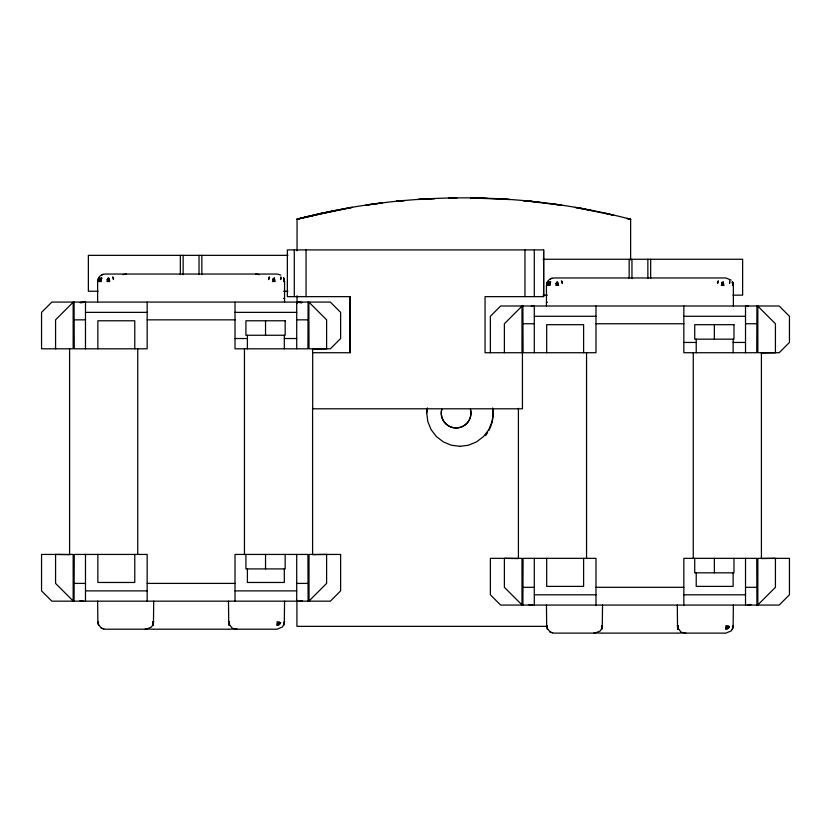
<?xml version="1.0" encoding="UTF-8"?>
<svg xmlns="http://www.w3.org/2000/svg" width="831" height="831" viewBox="0 0 831 831"><rect width="100%" height="100%" fill="white"/><g stroke="black" fill="none" stroke-linecap="round" stroke-linejoin="round"><path stroke-width="1.25" d="M296.916 600.294L296.916 626.356L547.421 626.345M297.031 303.523L297.031 295.743M297.051 250.827L297.062 219.155C405.86 190.725 521.858 190.756 630.636 219.28L630.625 260.01M314.793 215.271L297.062 219.155L322.397 213.131L352.323 207.345L324.921 213.037M335.88 210.482L297.062 219.155M350.08 352.728L350.08 296.646L287.36 296.646L287.36 249.913L543.64 249.913L543.64 296.646L485.055 296.646L485.055 352.728L522.439 352.728L522.439 408.8L312.695 408.8L312.695 352.728L350.08 352.728L350.08 296.646M427.363 408.156L426.708 413.069L427.84 421.701L431.154 429.72L436.441 436.607L443.318 441.895L451.337 445.219L459.938 446.32M543.64 296.646L543.64 249.913M97.632 302.079L97.632 281.522L99.263 276.941L97.881 279.58M153.704 601.166L153.455 623.655L151.512 627.01L146.225 629.202L105.101 629.202L101.361 628.205L97.881 623.655L97.632 601.166M284.555 601.166L284.295 623.655L282.363 627.01L277.076 629.202L235.952 629.202L232.213 628.205L228.733 623.655L228.473 601.166M426.708 413.09L427.363 408.177M546.445 305.995L546.445 285.428L548.076 280.857L546.705 283.496M602.527 605.072L602.267 627.571L600.335 630.926L595.048 633.118L553.924 633.118L550.184 632.111L546.705 627.571L546.445 605.072M733.368 605.072L733.119 627.571L731.187 630.926L725.899 633.118L684.775 633.118L681.036 632.111L677.545 627.571L677.296 605.072M153.455 623.395L152.707 625.338L153.455 623.395L152.707 624.372L153.455 623.094L152.707 623.593L153.455 622.689L152.707 622.689L153.455 621.723M602.267 626.138L601.519 629.244L602.267 627.312L601.519 628.278L602.267 626.605L601.519 626.605L602.267 626.138L601.519 625.639L602.527 625.639M98.629 277.783L97.881 281.023L98.629 280.556L97.632 281.522M547.452 281.699L546.705 284.929L547.452 284.462L546.445 285.428M152.707 625.463L153.455 623.655L152.707 625.338M283.548 625.463L284.295 623.395L283.548 624.964M601.519 629.379L602.267 627.571L601.519 629.244M732.371 629.379L733.119 626.138L732.371 626.605L733.368 625.639M601.519 628.87L602.267 627.312M601.519 628.278L602.267 627.01M283.548 623.593L284.295 622.689M601.519 627.509L602.267 626.605M73.325 302.079L55.573 319.842L55.573 348.812M522.148 305.995L504.386 323.747L504.386 352.728M308.852 601.166L326.614 583.404L326.614 554.433L312.591 554.661L312.591 408.301M757.675 605.072L775.427 587.32L775.427 558.339L761.414 558.577L761.414 352.728M308.104 302.079L307.917 348.812L235.017 348.812L235.017 302.079M74.073 601.166L74.26 554.433L147.16 554.433L147.16 601.166M756.927 305.995L756.74 352.728L683.84 352.728L683.84 305.995M522.896 605.072L523.083 558.339L595.983 558.339L595.983 605.072M99.813 276.235L102.514 274.542L105.101 274.043L277.076 274.043L280.816 275.04M548.637 280.14L551.327 278.458L553.924 277.959L725.899 277.959L731.187 280.14M229.481 625.463L228.733 623.593L229.481 624.964L228.733 623.094L229.481 623.593L228.733 622.222L229.481 621.723L228.473 621.723M678.293 629.379L677.545 627.509L678.293 628.87L677.545 627.01L678.293 627.509L677.545 626.138L678.293 625.639L677.296 625.639M152.707 622.689L153.455 622.222L152.707 621.723L153.704 621.723M284.295 622.222L283.548 622.689L284.555 621.723M605.3 213.266L613.455 215.177L575.384 207.418L583.622 208.882M101.361 275.04L103.169 274.292M550.184 278.956L551.992 278.208M80.69 302.858L85.261 302.079M322.397 213.131L297.062 219.249M317.328 214.71L322.386 213.598M373.348 203.979L365.9 205.195L382.489 202.941L373.348 203.979L374.179 203.959M122.926 274.594L126.333 274.043M236.949 628.942L229.138 629.202M685.762 632.858L677.951 633.118M459.938 446.351L468.549 445.198L476.558 441.874L483.445 436.618L488.732 429.741L492.056 421.701L493.199 413.121L492.544 408.177M531.31 306.265L534.084 305.995M424.963 198.9L418.17 199.461L434.883 198.567L424.963 198.9L426.521 198.9M312.591 349.051L326.614 348.812L326.614 319.842L308.852 302.079L309.018 348.812L330.354 348.812L340.627 338.529L340.627 312.363L330.354 302.079L51.834 302.079L41.55 312.363L41.55 348.812L73.159 348.812L73.159 302.245M761.414 352.957L775.427 352.728L775.427 323.747L757.675 305.995M487.465 198.38L470.73 197.923L509.548 199.502L501.197 198.931M287.931 255.346L88.366 255.346L88.366 291.245L98.027 291.245M543.069 259.262L742.634 259.262L742.634 295.15L732.973 295.15M284.555 281.522L283.568 281.522L284.295 281.023L283.548 279.652L284.295 280.556L283.548 278.873L284.295 280.151L283.548 278.281L284.295 279.839L283.548 277.907L284.295 279.652L283.548 277.783L284.555 281.522L284.555 302.079M733.368 285.428L732.391 285.428L733.119 284.929L732.371 283.558L733.119 284.462L732.371 282.789L733.119 284.067L732.371 282.197L733.119 283.755L732.371 281.823L733.119 283.558L732.371 281.699L733.368 285.428L733.368 305.995M283.662 291.245L287.931 291.245M543.069 295.15L547.338 295.15M283.548 298.339L284.555 298.339M546.445 302.255L547.452 302.255M85.479 312.363L147.16 312.363M235.017 312.363L296.709 312.363M534.291 316.279L595.983 316.279M683.84 316.279L745.521 316.279M74.26 319.842L85.479 319.842M147.16 319.842L235.017 319.842M296.709 319.842L307.917 319.842M523.083 323.747L534.291 323.747M595.983 323.747L683.84 323.747M745.521 323.747L756.74 323.747M235.017 338.529L247.399 338.529M284.316 338.529L296.709 338.529M683.84 342.445L696.222 342.445M733.139 342.445L745.521 342.445M74.26 583.404L85.479 583.404M147.16 583.404L235.017 583.404M296.709 583.404L307.917 583.404M523.083 587.32L534.291 587.32M595.983 587.32L683.84 587.32M745.521 587.32L756.74 587.32M85.479 590.883L147.16 590.883M235.017 590.883L296.709 590.883M534.291 594.799L595.983 594.799M683.84 594.799L745.521 594.799M97.632 621.723L98.629 622.689L97.881 622.222L98.629 625.463M229.481 625.338L228.733 623.593L229.481 625.338L228.733 623.395L229.481 624.372L228.733 622.689L229.481 622.689L228.733 621.723M546.445 625.639L547.452 626.605L546.705 626.138L547.452 629.379M678.293 629.244L677.545 627.509L678.293 629.244L677.545 627.312L678.293 628.278L677.545 626.605L678.293 626.605L677.545 625.639M153.049 629.202L145.238 628.942M153.704 629.202L228.473 629.202M601.862 633.118L594.051 632.858M602.527 633.118L677.296 633.118M553.529 204.021L561.808 205.257L523.239 200.583L531.58 201.382M476.828 197.892L479.103 198.038M745.739 305.995L748.513 306.265M296.916 302.079L301.487 302.858M528.609 200.977L539.89 202.4M255.844 274.043L259.262 274.594M579.986 208.114L591.828 210.575M630.636 219.28L626.813 218.397L630.636 219.374M552.553 632.858L550.184 632.111M103.74 628.942L101.361 628.205M677.545 626.138L678.293 626.605M228.733 622.222L229.481 622.689M522.896 305.995L523.083 352.728L595.983 352.728L595.983 305.995M756.927 605.072L756.74 558.339L683.84 558.339L683.84 605.072M74.073 302.079L74.26 348.812L147.16 348.812L147.16 302.079M308.104 601.166L307.917 554.433L235.017 554.433L235.017 601.166M522.148 605.072L504.386 587.32L504.386 558.339L518.409 558.577L518.409 408.333M73.325 601.166L55.573 583.404L55.573 554.433L69.586 554.661L69.586 348.584M677.545 626.605L678.293 627.509M228.733 622.689L229.481 623.593M677.545 627.01L678.293 628.278M228.733 623.094L229.481 624.372M677.545 627.312L678.293 628.87M228.733 623.395L229.481 624.964M757.841 306.161L757.841 352.728L779.166 352.728L789.45 342.445L789.45 316.279L779.166 305.995L500.646 305.995L490.373 316.279L490.373 352.728M757.841 604.906L757.841 558.339L789.45 558.339L789.45 594.799L779.166 605.072L500.646 605.072L490.373 594.799L490.373 558.339L521.982 558.339L521.982 604.906M745.521 305.995L745.521 352.728M745.521 558.339L745.521 605.072M733.981 558.339L733.981 572.829L694.726 572.829L694.726 558.339M733.139 339.173L733.139 352.728M733.139 572.829L733.139 586.385L696.222 586.385L696.222 572.829M714.359 324.682L714.359 339.173M714.359 558.339L714.359 572.829M696.222 339.173L696.222 352.728M693.262 352.728L693.262 558.339M650.663 259.262L650.663 278.489M647.858 259.262L647.858 278.489M631.965 259.262L631.965 278.489M629.16 259.262L629.16 278.489M586.551 352.728L586.551 558.339M583.601 352.728L583.601 324.682L546.684 324.682L546.684 352.728M583.601 558.339L583.601 586.385L546.684 586.385L546.684 558.339M534.291 249.913L534.291 296.646M534.291 305.995L534.291 352.728M534.291 558.339L534.291 605.072M524.953 249.913L524.953 296.646M521.982 306.161L521.982 352.728M312.591 348.812L312.591 352.946M309.018 600.99L309.018 554.433L340.627 554.433L340.627 590.883L330.354 601.166L51.834 601.166L41.55 590.883L41.55 554.433L73.159 554.433L73.159 600.99M306.047 249.913L306.047 296.646M296.709 302.079L296.709 348.812M296.709 554.433L296.709 601.166M294.288 249.913L294.288 296.646M285.168 554.433L285.168 568.913L245.914 568.913L245.914 554.433M284.316 335.257L284.316 348.812M284.316 568.913L284.316 582.469L247.399 582.469L247.399 568.913M265.536 320.776L265.536 335.257M265.536 554.433L265.536 568.913M247.399 335.257L247.399 348.812M244.449 348.812L244.449 554.433M201.84 255.346L201.84 274.573M199.035 255.346L199.035 274.573M183.142 255.346L183.142 274.573M180.337 255.346L180.337 274.573M137.738 348.812L137.738 554.433M134.778 348.812L134.778 320.776L97.861 320.776L97.861 348.812M134.778 554.433L134.778 582.469L97.861 582.469L97.861 554.433M85.479 302.079L85.479 348.812M85.479 554.433L85.479 601.166M492.876 408.25A37.094 37.094 0 0 1 488.805 430.583M487.6 432.66A37.094 37.094 0 0 1 485.522 435.662M83.609 601.166A14.023 14.023 0 0 1 79.984 600.688M302.204 600.688A14.023 14.023 0 0 1 298.568 601.166M79.984 302.557A14.023 14.023 0 0 1 83.609 302.079M298.568 302.079A14.023 14.023 0 0 1 302.204 302.557M532.432 605.072A14.023 14.023 0 0 1 528.796 604.594M751.016 604.594A14.023 14.023 0 0 1 747.391 605.072M280.816 278.281L280.753 279.58L280.816 276.941L280.816 278.281M729.639 282.197L729.576 283.496L729.639 280.857L729.639 282.197M101.424 279.58L101.289 281.522L98.609 281.522L99.813 281.023L99.014 279.652L99.98 280.556L99.533 278.873L100.25 280.151L100.198 278.281L100.593 279.839L100.967 277.907L100.987 279.652L101.808 277.783L101.424 279.58M550.247 283.496L550.112 285.428L547.432 285.428L548.637 284.929L547.837 283.558L548.803 284.462L548.346 282.789L549.062 284.067L549.011 282.197L549.405 283.755L549.79 281.823L549.81 283.558L550.621 281.699L550.247 283.496M107.241 279.58L107.022 281.522L109.754 281.522L108.196 281.023L109.723 280.556L108.103 280.556L109.536 279.652L107.947 280.151L109.235 278.873L107.739 279.839L108.84 278.281L107.5 279.652L108.383 277.907L107.241 279.58M556.064 283.496L555.846 285.428L558.577 285.428L557.019 284.929L558.546 284.462L556.915 284.462L558.359 283.558L556.76 284.067L558.058 282.789L556.552 283.755L557.663 282.197L556.323 283.558L557.196 281.823L556.064 283.496M277.575 623.593L277.076 625.463L277.076 621.723L280.691 622.689L278.946 622.222L280.317 623.593L278.749 622.689L279.725 624.372L278.447 623.094L278.946 624.964L278.042 623.395L278.042 625.338L277.575 623.593M726.398 627.509L725.899 629.379L725.899 625.639L729.504 626.605L727.769 626.138L729.13 627.509L727.572 626.605L728.538 628.278L727.26 627.01L727.769 628.87L726.865 627.312L726.865 629.244L726.398 627.509M269.078 278.281L268.725 279.58L268.725 277.783L269.608 276.941L269.078 278.281M717.901 282.197L717.537 283.496L717.537 281.699L718.42 280.857L717.901 282.197M273.981 281.023L272.423 281.522L275.154 281.522L274.292 277.783L274.448 279.839L273.337 278.281L274.24 280.151L272.942 278.873L274.085 280.556L272.641 279.652L273.981 281.023M722.804 284.929L721.246 285.428L723.978 285.428L723.115 281.699L723.261 283.755L722.16 282.197L723.053 284.067L721.765 282.789L722.897 284.462L721.464 283.558L722.804 284.929M399.109 200.925L396.127 201.331L404.468 200.541L399.109 200.925M450.89 197.882L448.615 198.027L456.988 197.923L450.89 197.882M285.168 320.776L245.914 320.776L245.914 335.257L285.168 335.257L285.168 320.776M733.981 324.682L694.726 324.682L694.726 339.173L733.981 339.173L733.981 324.682M562.275 281.699L561.392 280.857L562.275 283.496L562.275 281.699M113.463 277.783L112.58 276.941L113.463 279.58L113.463 277.783M456.094 427.923A14.833 14.833 0 0 0 470.429 409.257A14.833 14.833 0 0 1 456.094 427.965A14.833 14.833 0 0 1 441.77 409.278A14.833 14.833 0 0 0 456.094 427.923"/></g></svg>
